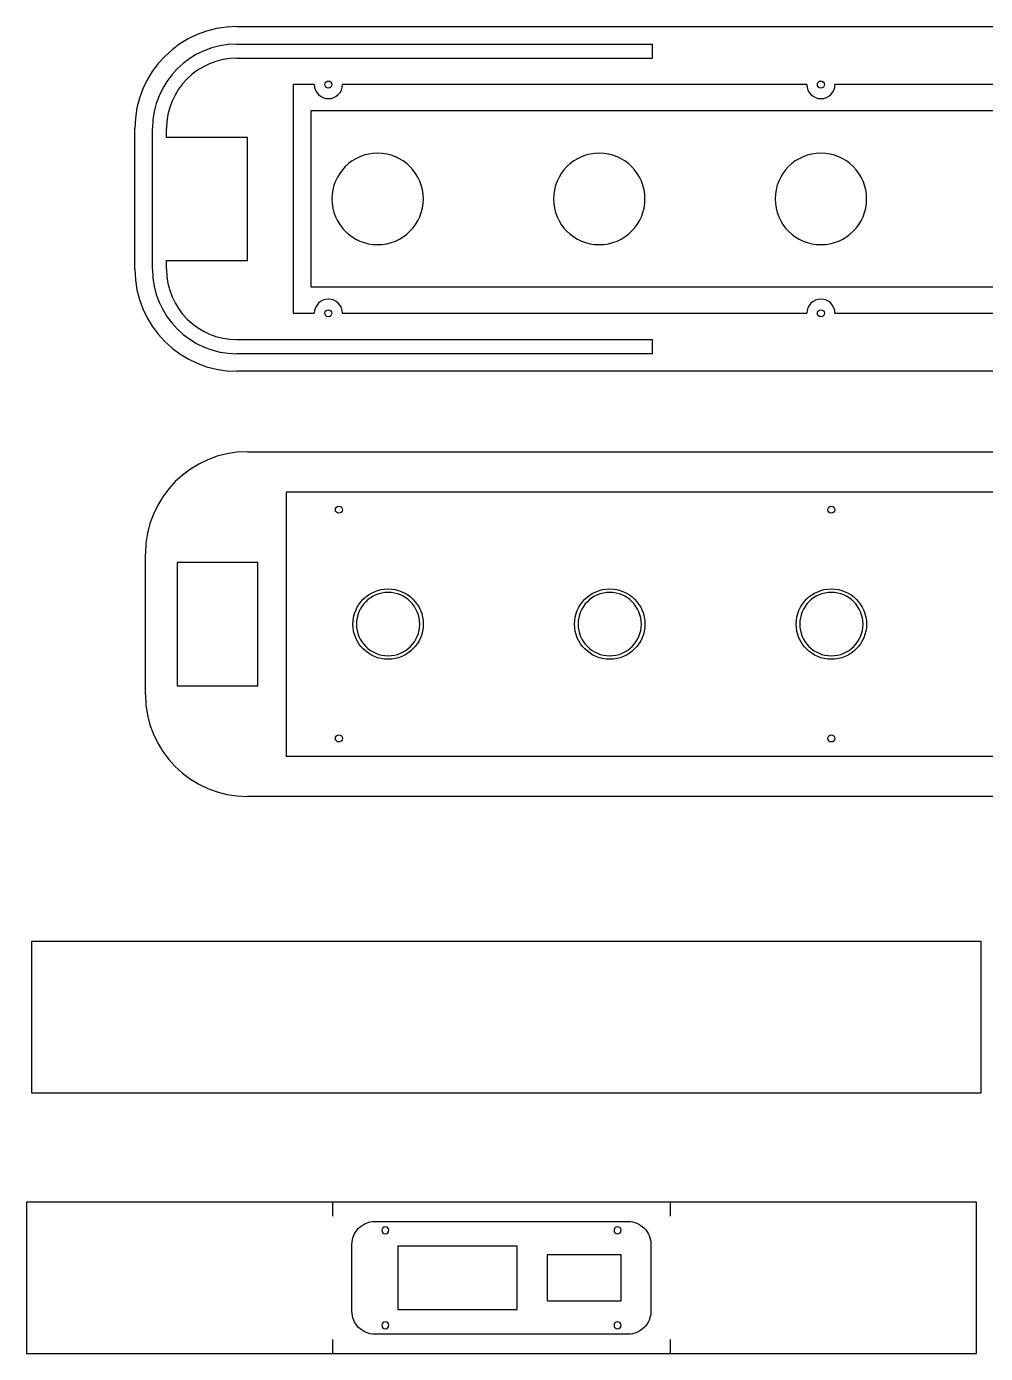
# Model space of a CAD drawing. Header units: millimetres. Extents: x -642 to 1453, y -425 to 464.
# Drawn here: x 537.5 to 810, y -424.6 to -47.5 of the extents above; entities that cross this region are included whole.
import ezdxf

# ---------------------------------------------------------------- set-up
doc = ezdxf.new("R2010")
doc.units = ezdxf.units.MM
for name, color, linetype, lineweight, true_color in [('layer 1', 5, 'Continuous', 25, 0x0000ff), ('layer 2', 1, 'Continuous', 25, 0xff0000), ('layer 3', 3, 'Continuous', 25, 0x00ff00), ('layer 5', 6, 'Continuous', 25, 0xff00ff)]:
    doc.layers.add(name, color=color, linetype=linetype, lineweight=lineweight, true_color=true_color)

msp = doc.modelspace()

# ---------------------------------------------------------------- linework, layer by layer
at = {"layer": 'layer 1'}
for p, q in [((619.26, -63.98), (613.26, -63.98)), ((613.26, -63.98), (613.26, -128.98)), ((759.26, -63.98), (627.26, -63.98)), ((899.26, -63.98), (767.26, -63.98)), ((613.26, -128.98), (619.26, -128.98)), ((627.26, -128.98), (759.26, -128.98)), ((767.26, -128.98), (899.26, -128.98)), ((921.24, -179.83), (611.24, -179.83)), ((611.24, -179.83), (611.24, -254.83)), ((611.24, -254.83), (921.24, -254.83)), ((808.83, -307.59), (538.83, -307.59)), ((538.83, -307.59), (538.83, -350.59)), ((808.83, -350.59), (808.83, -307.59)), ((538.83, -350.59), (808.83, -350.59)), ((807.46, -381.64), (537.46, -381.64)), ((537.46, -381.64), (537.46, -424.64)), ((807.46, -424.64), (807.46, -381.64)), ((537.46, -424.64), (807.46, -424.64))]:
    msp.add_line(p, q, dxfattribs=at)
for centre, start, end in [((623.26, -63.98), 180, 0), ((763.26, -63.98), 180, 0), ((623.26, -128.98), 0, 180), ((763.26, -128.98), 0, 180)]:
    msp.add_arc(centre, 4, start, end, dxfattribs=at)
at = {"layer": 'layer 2'}
for p, q in [((597.26, -52.48), (715.26, -52.48)), ((715.26, -52.48), (715.26, -56.48)), ((597.26, -56.48), (715.26, -56.48)), ((573.26, -116.48), (573.26, -76.48)), ((577.26, -78.98), (577.26, -76.48)), ((600.26, -78.98), (577.26, -78.98)), ((600.26, -113.98), (600.26, -78.98)), ((577.26, -116.48), (577.26, -113.98)), ((577.26, -113.98), (600.26, -113.98)), ((597.26, -136.48), (715.26, -136.48)), ((715.26, -136.48), (715.26, -140.48)), ((715.26, -140.48), (597.26, -140.48)), ((603.24, -199.83), (580.24, -199.83)), ((580.24, -199.83), (580.24, -234.83)), ((603.24, -234.83), (603.24, -199.83)), ((580.24, -234.83), (603.24, -234.83)), ((676.96, -394.14), (642.96, -394.14)), ((642.96, -394.14), (642.96, -412.14)), ((659.96, -394.14), (659.96, -394.14)), ((676.96, -412.14), (676.96, -394.14)), ((706.46, -396.64), (685.46, -396.64)), ((685.46, -396.64), (685.46, -409.64)), ((706.46, -409.64), (706.46, -396.64)), ((685.46, -409.64), (706.46, -409.64)), ((642.96, -412.14), (676.96, -412.14))]:
    msp.add_line(p, q, dxfattribs=at)
at = {"layer": 'layer 2', "flags": 128}
for points in [[(624.26, -96.48, 1), (650.26, -96.48, 1)], [(687.26, -96.48, 1), (713.26, -96.48, 1)], [(750.26, -96.48, 1), (776.26, -96.48, 1)], [(631.24, -217.33, 1), (649.24, -217.33, 1)], [(694.24, -217.33, 1), (712.24, -217.33, 1)], [(757.24, -217.33, 1), (775.24, -217.33, 1)]]:
    msp.add_lwpolyline(points, format="xyb", close=True, dxfattribs=at)
for points in [[(640.46, -389.64, 1), (638.46, -389.64, 1), (640.46, -389.64)], [(706.46, -389.64, 1), (704.46, -389.64, 1), (706.46, -389.64)], [(640.46, -416.64, 1), (638.46, -416.64, 1), (640.46, -416.64)], [(706.46, -416.64, 1), (704.46, -416.64, 1), (706.46, -416.64)]]:
    msp.add_lwpolyline(points, format="xyb", dxfattribs=at)
at = {"layer": 'layer 2'}
for centre in [(623.26, -63.98), (763.26, -63.98), (623.26, -128.98), (763.26, -128.98), (626.24, -184.83), (766.24, -184.83), (626.24, -249.83), (766.24, -249.83)]:
    msp.add_circle(centre, 1, dxfattribs=at)
for centre, radius, start, end in [((597.26, -76.48), 24, 90, 180), ((597.26, -76.48), 20, 90, 180), ((597.26, -116.48), 24, 180, 270), ((597.26, -116.48), 20, 180, 270)]:
    msp.add_arc(centre, radius, start, end, dxfattribs=at)
at = {"layer": 'layer 3'}
for p, q in [((908.26, -71.48), (618.26, -71.48)), ((618.26, -71.48), (618.26, -121.48)), ((618.26, -121.48), (908.26, -121.48)), ((624.46, -381.64), (624.46, -385.64)), ((720.46, -381.64), (720.46, -385.64)), ((624.46, -420.64), (624.46, -424.64)), ((720.46, -420.64), (720.46, -424.64))]:
    msp.add_line(p, q, dxfattribs=at)
at = {"layer": 'layer 3', "flags": 128}
msp.add_lwpolyline([(708.46, -387.14, -0.414214), (714.96, -393.64), (714.96, -412.64, -0.414214), (708.46, -419.14), (636.46, -419.14, -0.414214), (629.96, -412.64), (629.96, -393.64, -0.414214), (636.46, -387.14)], format="xyb", close=True, dxfattribs=at)
at = {"layer": 'layer 3'}
for centre in [(640.24, -217.33), (703.24, -217.33), (766.24, -217.33)]:
    msp.add_circle(centre, 10, dxfattribs=at)
at = {"layer": 'layer 5'}
for p, q in [((597.26, -47.48), (929.26, -47.48)), ((568.26, -116.48), (568.26, -76.48)), ((929.26, -145.48), (597.26, -145.48)), ((600.24, -168.33), (932.24, -168.33)), ((571.24, -237.33), (571.24, -197.33)), ((932.24, -266.33), (600.24, -266.33))]:
    msp.add_line(p, q, dxfattribs=at)
for centre, start, end in [((597.26, -76.48), 90, 180), ((597.26, -116.48), 180, 270), ((600.24, -197.33), 90, 180), ((600.24, -237.33), 180, 270)]:
    msp.add_arc(centre, 29, start, end, dxfattribs=at)

doc.saveas('drawing.dxf')
